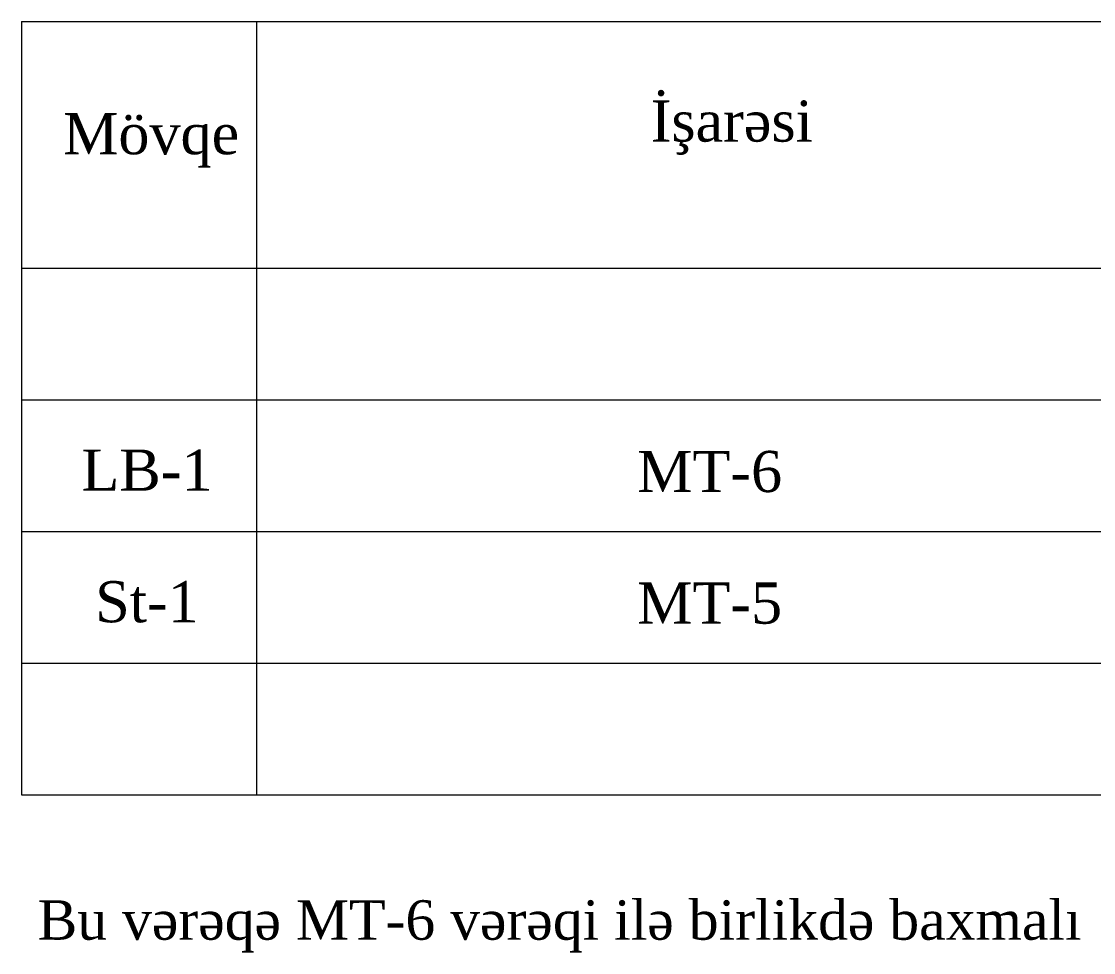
# Model space of a CAD drawing. Header units: millimetres. Extents: x 873544 to 1143527, y -837564 to -766512.
# Drawn here: x 1079918 to 1086702, y -786537 to -780642 of the extents above; entities that cross this region are included whole.
import ezdxf

# ---------------------------------------------------------------- set-up
doc = ezdxf.new("R2010")
doc.units = ezdxf.units.MM
doc.styles.get("Standard").update_dxf_attribs({"font": 'times.ttf'})
doc.styles.add('Times New  Roman', font='times.ttf')

msp = doc.modelspace()

# ---------------------------------------------------------------- linework, layer by layer
at = {"color": 0, "lineweight": 15}
for p, q in [((1079918.2, -780642.1), (1098418.2, -780642.1)), ((1079918.2, -780642.1), (1079918.2, -783870.9)), ((1081405.3, -780642.1), (1081405.3, -783870.9)), ((1079918.2, -781475.3), (1079918.2, -784704.2)), ((1081405.3, -781475.3), (1081405.3, -784704.2)), ((1079918.2, -782204.5), (1098418.2, -782204.5)), ((1079918.2, -782308.5), (1079918.2, -785537.4)), ((1081405.3, -782308.5), (1081405.3, -785537.4)), ((1079918.2, -783037.7), (1098418.2, -783037.7)), ((1079918.2, -783870.9), (1098418.2, -783870.9)), ((1079918.2, -784704.2), (1098418.2, -784704.2)), ((1079918.2, -785537.4), (1098418.2, -785537.4))]:
    msp.add_line(p, q, dxfattribs=at)

# ---------------------------------------------------------------- texts
at = {"color": 0, "lineweight": 0, "char_height": 260.411, "width": 17201.182, "attachment_point": 2, "style": 'Times New  Roman'}
for s, insert in [('{\\fTimes New Roman|b0|i0|c238|p18;                                         İşarəsi}', (1082396.9, -781142.5)), ('{\\fTimes New Roman|b0|i0|c238|p18;Mövqe}', (1080738.9, -781222.4)), ('{\\fTimes New Roman|b0|i0|c238|p18;                 MT-6}', (1083436.7, -783360.8)), ('{\\fTimes New Roman|b0|i0|c238|p18;                 MT-5}', (1083436.7, -784194))]:
    msp.add_mtext(s, dxfattribs=dict(at, insert=insert))
at = {"color": 0, "lineweight": 0, "width": 16161.622, "attachment_point": 2}
for s, insert, char_height in [('{\\fTimes New Roman|b0|i0|c0|p18;L\\fTimes New Roman|b0|i0|c238|p18;B\\fTimes New Roman|b0|i0|c0|p18;-1}', (1080712.7, -783352.1), 260.4109), ('{\\fTimes New Roman|b0|i0|c238|p18;St-1}', (1080712.7, -784185.3), 260.411)]:
    msp.add_mtext(s, dxfattribs=dict(at, insert=insert, char_height=char_height))
at = {"color": 0, "insert": (1080585.2, -785788.8), "char_height": 200, "width": 13791.559, "attachment_point": 2}
msp.add_mtext('{\\fTimes New Roman|b0|i0|c238|p18;\\H1.25x;\\P                                                          Bu vərəqə MT-6 vərəqi ilə birlikdə baxmalı}', dxfattribs=at)

doc.saveas('drawing.dxf')
